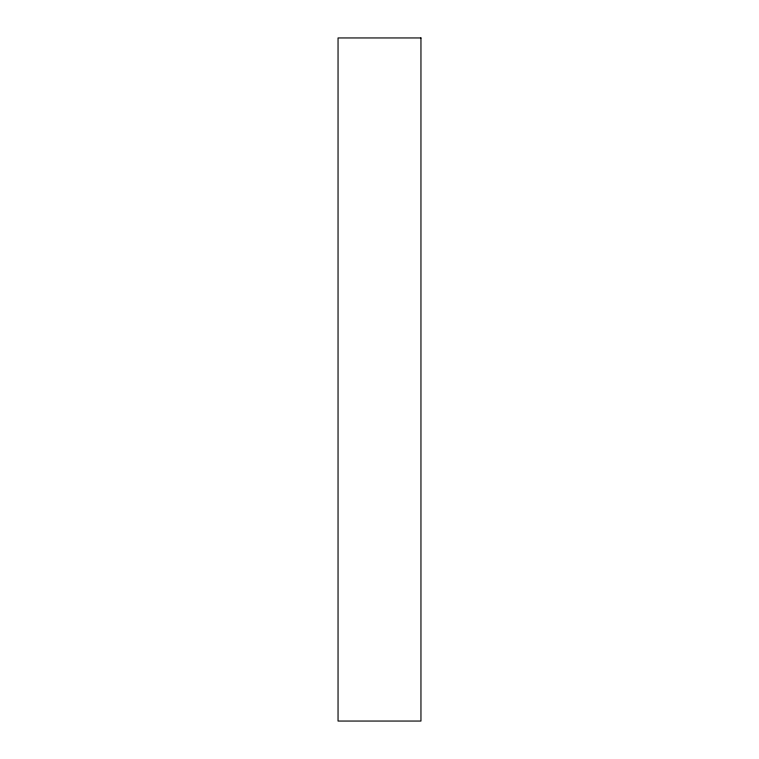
<?xml version="1.0" encoding="UTF-8"?>
<svg xmlns="http://www.w3.org/2000/svg" width="759" height="759" viewBox="0 0 759 759"><rect width="100%" height="100%" fill="white"/><g stroke="black" fill="none" stroke-linecap="round" stroke-linejoin="round"><path stroke-width="1.14" d="M420.951 37.95L338.049 37.95L338.049 721.05L420.951 721.05L420.951 37.95"/></g></svg>
